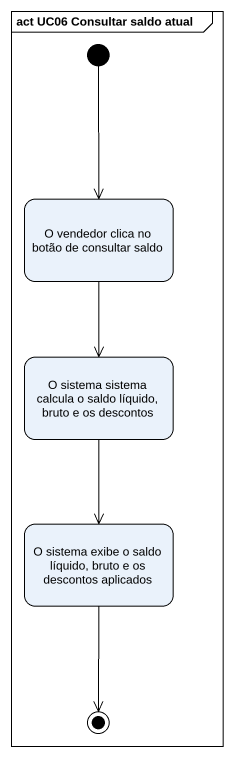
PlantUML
@startuml
mainframe act UC06 Consultar saldo atual
hide empty description
state "O vendedor clica no botão de consultar saldo" as O_vendedor_clica_no_botão
state "O sistema sistema calcula o saldo líquido, bruto e os descontos" as O_sistema_sistema_calcula_o
state "O sistema exibe o saldo líquido, bruto e os descontos aplicados" as O_sistema_exibe_o_saldo
[*] --> O_vendedor_clica_no_botão
O_vendedor_clica_no_botão --> O_sistema_sistema_calcula_o
O_sistema_sistema_calcula_o --> O_sistema_exibe_o_saldo
O_sistema_exibe_o_saldo --> [*]
@enduml
